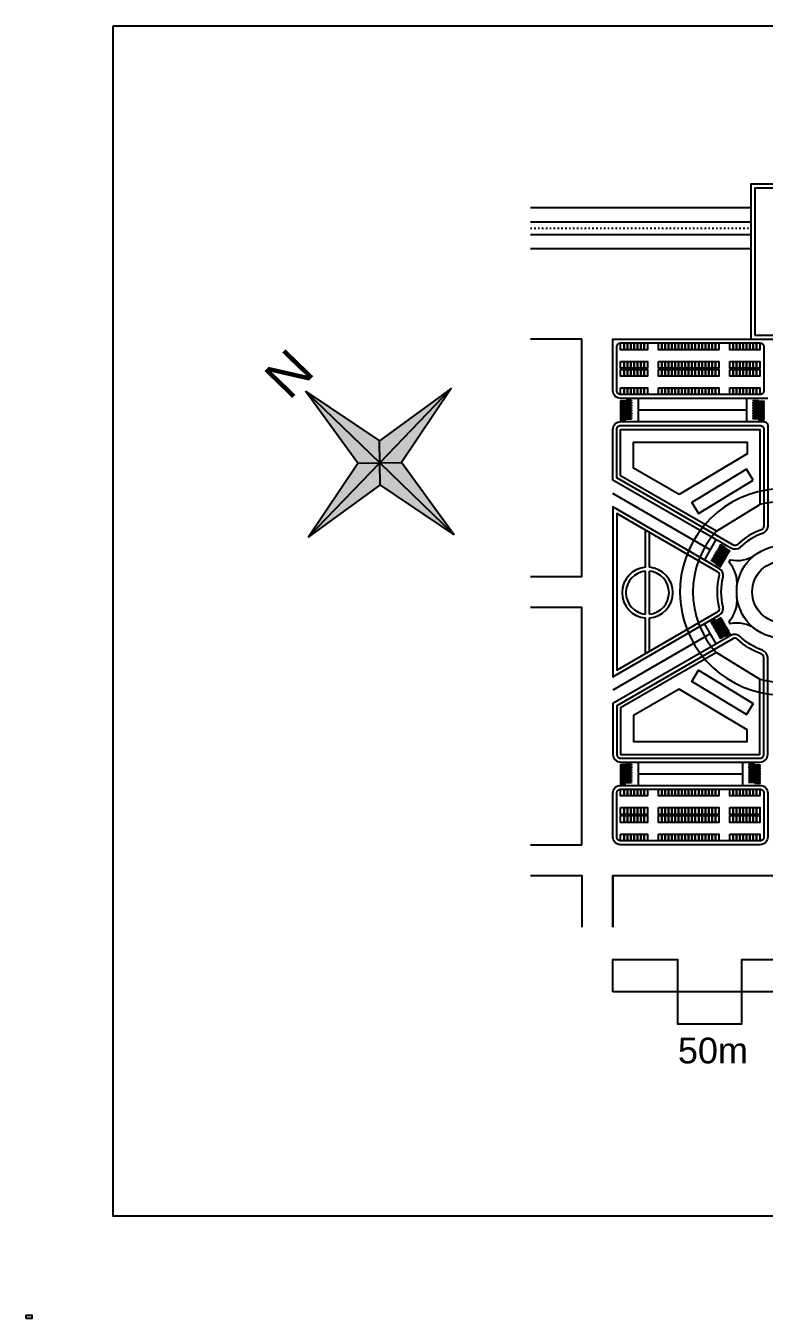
# Model space of a CAD drawing. Header units: millimetres. Extents: x 30 to 1399, y 0 to 1002.
# Drawn here: x 30 to 602, y 0 to 1002 of the extents above; entities that cross this region are included whole.
import ezdxf

# ---------------------------------------------------------------- set-up
doc = ezdxf.new("R2010")
doc.units = ezdxf.units.MM
doc.header["$LTSCALE"] = 0.1
doc.linetypes.add('ACAD_ISO03W100', pattern=[30, 12, -18])
for name, color, linetype in [('buildings', 255, 'Continuous'), ('lines', 251, 'Continuous'), ('ped. round.', 255, 'Continuous'), ('road', 7, 'Continuous')]:
    doc.layers.add(name, color=color, linetype=linetype)
doc.styles.get("Standard").update_dxf_attribs({"font": 'arial.ttf'})

msp = doc.modelspace()

# ---------------------------------------------------------------- hatches: boundary and pattern name
at = {"true_color": 0xffffff}
h = msp.add_hatch(color=7, dxfattribs=at)
h.dxf.hatch_style = 1
h.paths.add_polyline_path([(287.4, 662.8), (248.8, 605.6), (304.4, 663.1)])
h.paths.add_polyline_path([(304.4, 663.1), (304.7, 646.2), (361.9, 607.6)])
h.paths.add_polyline_path([(359.9, 720.7), (304.4, 663.1), (321.3, 663.4)])
h.paths.add_polyline_path([(246.8, 718.7), (304.4, 663.1), (304.1, 680.1)])
at = {"true_color": 0x000000}
h = msp.add_hatch(color=18, dxfattribs=at)
h.dxf.hatch_style = 1
h.paths.add_polyline_path([(246.8, 718.7), (287.4, 662.8), (304.4, 663.1)])
h.paths.add_polyline_path([(304.4, 663.1), (248.8, 605.6), (304.7, 646.2)])
h.paths.add_polyline_path([(321.3, 663.4), (304.4, 663.1), (361.9, 607.6)])
h.paths.add_polyline_path([(304.1, 680.1), (304.4, 663.1), (359.9, 720.7)])

# ---------------------------------------------------------------- linework, layer by layer
for p, q in [((461.2, 759.1), (421.2, 759.1)), ((304.7, 646.2), (304.1, 680.1)), ((287.4, 662.8), (321.3, 663.4)), ((485.2, 343.1), (485.2, 303.1))]:
    msp.add_line(p, q)
at = {"color": 7, "true_color": 0xffffff}
msp.add_lwpolyline([(97.7, 1002), (1399.1, 1002), (1399.1, 79.2), (97.7, 79.2)], close=True, dxfattribs=at)
at = {"color": 1}
for points in [[(592.2, 759.1), (642.2, 759.1), (642.2, 879.1), (592.2, 879.1)], [(595.2, 762.1), (639.2, 762.1), (639.2, 876.1), (595.2, 876.1)]]:
    msp.add_lwpolyline(points, close=True, dxfattribs=at)
for points in [[(421.2, 575.1), (461.2, 575.1), (461.2, 759.1), (421.2, 759.1)], [(246.8, 718.7), (304.4, 663.1), (361.9, 607.6), (321.3, 663.4)], [(246.8, 718.7), (304.1, 680.1)], [(287.4, 662.8), (246.8, 718.7)], [(248.8, 605.6), (304.4, 663.1), (359.9, 720.7), (304.1, 680.1)], [(359.9, 720.7), (321.3, 663.4)], [(248.8, 605.6), (287.4, 662.8)], [(304.7, 646.2), (248.8, 605.6)], [(361.9, 607.6), (304.7, 646.2)], [(421.2, 367.1), (461.2, 367.1), (461.2, 551.1), (421.2, 551.1)], [(421.2, 343.1), (461.2, 343.1), (461.2, 303.1)], [(485.2, 303.1), (485.2, 343.1), (749.2, 343.1), (749.2, 303.1)], [(485.2, 253.1), (485.2, 278.1), (535.2, 278.1), (535.2, 228.1), (585.2, 228.1), (585.2, 278.1), (635.2, 278.1), (635.2, 228.1), (685.2, 228.1), (685.2, 278.1), (735.2, 278.1), (735.2, 228.1), (985.2, 228.1), (985.2, 253.1), (485.2, 253.1)]]:
    msp.add_lwpolyline(points)
at = {"color": 253}
msp.add_lwpolyline([(605.2, 713.1), (599.2, 713.1), (491.2, 713.1, -0.414214), (485.2, 719.1), (485.2, 759.1), (605.2, 759.1)], format="xyb", dxfattribs=at)
for points in [[(602.2, 753.1), (602.2, 719.1, -0.414214), (599.2, 716.1), (491.2, 716.1, -0.414214), (488.2, 719.1), (488.2, 753.1, -0.414214), (491.2, 756.1), (599.2, 756.1, -0.414214)], [(605.2, 407.1), (605.2, 373.1, -0.414214), (599.2, 367.1), (491.2, 367.1, -0.414214), (485.2, 373.1), (485.2, 407.1, -0.414214), (491.2, 413.1), (599.2, 413.1, -0.414214)], [(602.2, 407.1), (602.2, 373.1, -0.414214), (599.2, 370.1), (491.2, 370.1, -0.414214), (488.2, 373.1), (488.2, 407.1, -0.414214), (491.2, 410.1), (599.2, 410.1, -0.414214)]]:
    msp.add_lwpolyline(points, format="xyb", close=True, dxfattribs=at)
at = {"color": 1}
for points in [[(576.7, 596.9), (485.2, 649.7), (485.2, 689.1, -0.414214), (491.2, 695.1), (602.2, 695.1, -0.414214), (605.2, 692.1), (605.2, 614.1, -0.317837), (601.2, 608.4, 0.106874), (583.9, 597.7, -0.333976)], [(578.2, 599.5), (488.2, 651.5), (488.2, 689.1, -0.414214), (491.2, 692.1), (599.2, 692.1, -0.414214), (602.2, 689.1), (602.2, 614.1, -0.317837), (600.2, 611.2, 0.106874), (581.8, 599.9, -0.333976)], [(576.7, 529.4), (485.2, 476.5), (485.2, 437.1, 0.414214), (491.2, 431.1), (599.2, 431.1, 0.414214), (605.2, 437.1), (605.2, 512.2, 0.317837), (601.2, 517.9, -0.106874), (583.9, 528.5, 0.333976)], [(578.2, 526.8), (488.2, 474.8), (488.2, 437.1, 0.414214), (491.2, 434.1), (599.2, 434.1, 0.414214), (602.2, 437.1), (602.2, 512.2, 0.317837), (600.2, 515.1, -0.106874), (581.8, 526.4, 0.333976)]]:
    msp.add_lwpolyline(points, format="xyb", close=True, dxfattribs=at)
at = {"color": 92}
for points in [[(567.7, 581.3), (485.2, 629), (485.2, 497.3), (567.7, 545, 0.333976), (570.6, 551.6, -0.121654), (570.6, 574.6, 0.333976)], [(566.2, 578.7), (488.2, 623.8), (488.2, 502.5), (566.2, 547.6, 0.333976), (567.7, 550.9, -0.121654), (567.7, 575.4, 0.333976)]]:
    msp.add_lwpolyline(points, format="xyb", close=True, dxfattribs=at)
msp.add_lwpolyline([(30, 0), (35, 0), (35, 2), (30, 2)], close=True)
msp.add_circle((617.2, 563.1), 24, dxfattribs=at)
at = {"layer": 'buildings'}
for points in [[(565.5, 610.3), (491.2, 653.2), (491.2, 689.1), (599.2, 689.1), (599.2, 630.8)], [(565.5, 516), (491.2, 473.1), (491.2, 437.1), (599.2, 437.1), (599.2, 495.5)]]:
    msp.add_lwpolyline(points, dxfattribs=at)
for points in [[(536.7, 638.5), (501.2, 659), (501.2, 679.1), (589.2, 679.1), (589.2, 670.1)], [(594, 649.7), (588.8, 658.2), (546.3, 632.5), (551.5, 624)], [(594, 476.6), (588.8, 468.1), (546.3, 493.7), (551.5, 502.3)], [(536.7, 487.8), (501.2, 467.3), (501.2, 447.1), (589.2, 447.1), (589.2, 456.2)]]:
    msp.add_lwpolyline(points, close=True, dxfattribs=at)
at = {"layer": 'lines', "color": 253}
for p, q in [((421.2, 850.1), (592.2, 850.1)), ((421.2, 850.1), (592.2, 850.1)), ((421.2, 850.1), (592.2, 850.1)), ((421.2, 850.1), (592.2, 850.1)), ((421.2, 850.1), (592.2, 850.1)), ((421.2, 850.1), (592.2, 850.1)), ((421.2, 850.1), (592.2, 850.1)), ((421.2, 840.1), (592.2, 840.1)), ((421.2, 840.1), (592.2, 840.1)), ((421.2, 840.1), (592.2, 840.1)), ((421.2, 840.1), (592.2, 840.1)), ((421.2, 840.1), (592.2, 840.1)), ((421.2, 840.1), (592.2, 840.1)), ((421.2, 840.1), (592.2, 840.1))]:
    msp.add_line(p, q, dxfattribs=at)
at = {"layer": 'lines', "color": 253, "linetype": 'ACAD_ISO03W100'}
msp.add_line((421.2, 845.1), (592.2, 845.1), dxfattribs=at)
msp.add_line((421.2, 845.1), (592.2, 845.1), dxfattribs=at)
msp.add_line((421.2, 845.1), (592.2, 845.1), dxfattribs=at)
msp.add_line((421.2, 845.1), (592.2, 845.1), dxfattribs=at)
msp.add_line((421.2, 845.1), (592.2, 845.1), dxfattribs=at)
msp.add_line((421.2, 845.1), (592.2, 845.1), dxfattribs=at)
msp.add_line((421.2, 845.1), (592.2, 845.1), dxfattribs=at)
at = {"layer": 'lines'}
for p, q in [((504.7, 713.1), (504.7, 695.1)), ((588.7, 713.1), (588.7, 695.1)), ((495.2, 704.1), (491.2, 704.1)), ((588.7, 704.1), (504.7, 704.1)), ((602.2, 704.1), (598.2, 704.1)), ((560.6, 595.8), (485.2, 639.4)), ((510.5, 582.2), (510.5, 610.9)), ((513.5, 582.2), (513.5, 609.1)), ((565.1, 603.6), (556.1, 588)), ((569.5, 590.6), (568.8, 591.1)), ((510.5, 545.9), (510.5, 579.2)), ((513.5, 545.9), (513.5, 579.2)), ((510.5, 515.4), (510.5, 542.9)), ((513.5, 517.2), (513.5, 542.9)), ((556.1, 538.2), (565.1, 522.7)), ((569.5, 535.6), (568.8, 535.2)), ((569.5, 535.6), (568.8, 535.2)), ((560.6, 530.5), (485.2, 486.9)), ((504.7, 431.1), (504.7, 413.1)), ((585.7, 431.1), (585.7, 413.1)), ((504.7, 422.1), (585.7, 422.1))]:
    msp.add_line(p, q, dxfattribs=at)
for points in [[(491.2, 756.1), (493.8, 756.1), (493.8, 750.9), (491.2, 750.9)], [(493.8, 756.1), (496.4, 756.1), (496.4, 750.9), (493.8, 750.9)], [(496.4, 756.1), (499, 756.1), (499, 750.9), (496.4, 750.9)], [(499, 756.1), (501.6, 756.1), (501.6, 750.9), (499, 750.9)], [(501.6, 756.1), (504.2, 756.1), (504.2, 750.9), (501.6, 750.9)], [(504.2, 756.1), (506.8, 756.1), (506.8, 750.9), (504.2, 750.9)], [(506.8, 756.1), (509.4, 756.1), (509.4, 750.9), (506.8, 750.9)], [(509.4, 756.1), (512, 756.1), (512, 750.9), (509.4, 750.9)], [(520.5, 756.1), (523.1, 756.1), (523.1, 750.9), (520.5, 750.9)], [(523.1, 756.1), (525.7, 756.1), (525.7, 750.9), (523.1, 750.9)], [(525.7, 756.1), (528.3, 756.1), (528.3, 750.9), (525.7, 750.9)], [(528.3, 756.1), (530.9, 756.1), (530.9, 750.9), (528.3, 750.9)], [(530.9, 756.1), (533.5, 756.1), (533.5, 750.9), (530.9, 750.9)], [(533.5, 756.1), (536.1, 756.1), (536.1, 750.9), (533.5, 750.9)], [(536.1, 756.1), (538.7, 756.1), (538.7, 750.9), (536.1, 750.9)], [(538.7, 756.1), (541.3, 756.1), (541.3, 750.9), (538.7, 750.9)], [(541.3, 756.1), (543.9, 756.1), (543.9, 750.9), (541.3, 750.9)], [(543.9, 756.1), (546.5, 756.1), (546.5, 750.9), (543.9, 750.9)], [(546.5, 756.1), (549.1, 756.1), (549.1, 750.9), (546.5, 750.9)], [(549.1, 756.1), (551.7, 756.1), (551.7, 750.9), (549.1, 750.9)], [(551.7, 756.1), (554.3, 756.1), (554.3, 750.9), (551.7, 750.9)], [(554.3, 756.1), (556.9, 756.1), (556.9, 750.9), (554.3, 750.9)], [(556.9, 756.1), (559.5, 756.1), (559.5, 750.9), (556.9, 750.9)], [(559.5, 756.1), (562.1, 756.1), (562.1, 750.9), (559.5, 750.9)], [(562.1, 756.1), (564.7, 756.1), (564.7, 750.9), (562.1, 750.9)], [(564.7, 756.1), (567.3, 756.1), (567.3, 750.9), (564.7, 750.9)], [(575.8, 756.1), (578.4, 756.1), (578.4, 750.9), (575.8, 750.9)], [(578.4, 756.1), (581, 756.1), (581, 750.9), (578.4, 750.9)], [(581, 756.1), (583.6, 756.1), (583.6, 750.9), (581, 750.9)], [(583.6, 756.1), (586.2, 756.1), (586.2, 750.9), (583.6, 750.9)], [(586.2, 756.1), (588.8, 756.1), (588.8, 750.9), (586.2, 750.9)], [(588.8, 756.1), (591.4, 756.1), (591.4, 750.9), (588.8, 750.9)], [(591.4, 756.1), (594, 756.1), (594, 750.9), (591.4, 750.9)], [(594, 756.1), (596.6, 756.1), (596.6, 750.9), (594, 750.9)], [(596.6, 756.1), (599.2, 756.1), (599.2, 750.9), (596.6, 750.9)], [(491.2, 741.8), (493.8, 741.8), (493.8, 736.6), (491.2, 736.6)], [(493.8, 741.8), (496.4, 741.8), (496.4, 736.6), (493.8, 736.6)], [(496.4, 741.8), (499, 741.8), (499, 736.6), (496.4, 736.6)], [(499, 741.8), (501.6, 741.8), (501.6, 736.6), (499, 736.6)], [(501.6, 741.8), (504.2, 741.8), (504.2, 736.6), (501.6, 736.6)], [(504.2, 741.8), (506.8, 741.8), (506.8, 736.6), (504.2, 736.6)], [(506.8, 741.8), (509.4, 741.8), (509.4, 736.6), (506.8, 736.6)], [(509.4, 741.8), (512, 741.8), (512, 736.6), (509.4, 736.6)], [(520.5, 741.8), (523.1, 741.8), (523.1, 736.6), (520.5, 736.6)], [(523.1, 741.8), (525.7, 741.8), (525.7, 736.6), (523.1, 736.6)], [(525.7, 741.8), (528.3, 741.8), (528.3, 736.6), (525.7, 736.6)], [(528.3, 741.8), (530.9, 741.8), (530.9, 736.6), (528.3, 736.6)], [(530.9, 741.8), (533.5, 741.8), (533.5, 736.6), (530.9, 736.6)], [(533.5, 741.8), (536.1, 741.8), (536.1, 736.6), (533.5, 736.6)], [(536.1, 741.8), (538.7, 741.8), (538.7, 736.6), (536.1, 736.6)], [(538.7, 741.8), (541.3, 741.8), (541.3, 736.6), (538.7, 736.6)], [(541.3, 741.8), (543.9, 741.8), (543.9, 736.6), (541.3, 736.6)], [(543.9, 741.8), (546.5, 741.8), (546.5, 736.6), (543.9, 736.6)], [(546.5, 741.8), (549.1, 741.8), (549.1, 736.6), (546.5, 736.6)], [(549.1, 741.8), (551.7, 741.8), (551.7, 736.6), (549.1, 736.6)], [(551.7, 741.8), (554.3, 741.8), (554.3, 736.6), (551.7, 736.6)], [(554.3, 741.8), (556.9, 741.8), (556.9, 736.6), (554.3, 736.6)], [(556.9, 741.8), (559.5, 741.8), (559.5, 736.6), (556.9, 736.6)], [(559.5, 741.8), (562.1, 741.8), (562.1, 736.6), (559.5, 736.6)], [(562.1, 741.8), (564.7, 741.8), (564.7, 736.6), (562.1, 736.6)], [(564.7, 741.8), (567.3, 741.8), (567.3, 736.6), (564.7, 736.6)], [(575.8, 741.8), (578.4, 741.8), (578.4, 736.6), (575.8, 736.6)], [(578.4, 741.8), (581, 741.8), (581, 736.6), (578.4, 736.6)], [(581, 741.8), (583.6, 741.8), (583.6, 736.6), (581, 736.6)], [(583.6, 741.8), (586.2, 741.8), (586.2, 736.6), (583.6, 736.6)], [(586.2, 741.8), (588.8, 741.8), (588.8, 736.6), (586.2, 736.6)], [(588.8, 741.8), (591.4, 741.8), (591.4, 736.6), (588.8, 736.6)], [(591.4, 741.8), (594, 741.8), (594, 736.6), (591.4, 736.6)], [(594, 741.8), (596.6, 741.8), (596.6, 736.6), (594, 736.6)], [(596.6, 741.8), (599.2, 741.8), (599.2, 736.6), (596.6, 736.6)], [(491.2, 735.6), (493.8, 735.6), (493.8, 730.4), (491.2, 730.4)], [(493.8, 735.6), (496.4, 735.6), (496.4, 730.4), (493.8, 730.4)], [(496.4, 735.6), (499, 735.6), (499, 730.4), (496.4, 730.4)], [(499, 735.6), (501.6, 735.6), (501.6, 730.4), (499, 730.4)], [(501.6, 735.6), (504.2, 735.6), (504.2, 730.4), (501.6, 730.4)], [(504.2, 735.6), (506.8, 735.6), (506.8, 730.4), (504.2, 730.4)], [(506.8, 735.6), (509.4, 735.6), (509.4, 730.4), (506.8, 730.4)], [(509.4, 735.6), (512, 735.6), (512, 730.4), (509.4, 730.4)], [(520.5, 735.6), (523.1, 735.6), (523.1, 730.4), (520.5, 730.4)], [(523.1, 735.6), (525.7, 735.6), (525.7, 730.4), (523.1, 730.4)], [(525.7, 735.6), (528.3, 735.6), (528.3, 730.4), (525.7, 730.4)], [(528.3, 735.6), (530.9, 735.6), (530.9, 730.4), (528.3, 730.4)], [(530.9, 735.6), (533.5, 735.6), (533.5, 730.4), (530.9, 730.4)], [(533.5, 735.6), (536.1, 735.6), (536.1, 730.4), (533.5, 730.4)], [(536.1, 735.6), (538.7, 735.6), (538.7, 730.4), (536.1, 730.4)], [(538.7, 735.6), (541.3, 735.6), (541.3, 730.4), (538.7, 730.4)], [(541.3, 735.6), (543.9, 735.6), (543.9, 730.4), (541.3, 730.4)], [(543.9, 735.6), (546.5, 735.6), (546.5, 730.4), (543.9, 730.4)], [(546.5, 735.6), (549.1, 735.6), (549.1, 730.4), (546.5, 730.4)], [(549.1, 735.6), (551.7, 735.6), (551.7, 730.4), (549.1, 730.4)], [(551.7, 735.6), (554.3, 735.6), (554.3, 730.4), (551.7, 730.4)], [(554.3, 735.6), (556.9, 735.6), (556.9, 730.4), (554.3, 730.4)], [(556.9, 735.6), (559.5, 735.6), (559.5, 730.4), (556.9, 730.4)], [(559.5, 735.6), (562.1, 735.6), (562.1, 730.4), (559.5, 730.4)], [(562.1, 735.6), (564.7, 735.6), (564.7, 730.4), (562.1, 730.4)], [(564.7, 735.6), (567.3, 735.6), (567.3, 730.4), (564.7, 730.4)], [(575.8, 735.6), (578.4, 735.6), (578.4, 730.4), (575.8, 730.4)], [(578.4, 735.6), (581, 735.6), (581, 730.4), (578.4, 730.4)], [(581, 735.6), (583.6, 735.6), (583.6, 730.4), (581, 730.4)], [(583.6, 735.6), (586.2, 735.6), (586.2, 730.4), (583.6, 730.4)], [(586.2, 735.6), (588.8, 735.6), (588.8, 730.4), (586.2, 730.4)], [(588.8, 735.6), (591.4, 735.6), (591.4, 730.4), (588.8, 730.4)], [(591.4, 735.6), (594, 735.6), (594, 730.4), (591.4, 730.4)], [(594, 735.6), (596.6, 735.6), (596.6, 730.4), (594, 730.4)], [(596.6, 735.6), (599.2, 735.6), (599.2, 730.4), (596.6, 730.4)], [(491.2, 721.3), (493.8, 721.3), (493.8, 716.1), (491.2, 716.1)], [(493.8, 721.3), (496.4, 721.3), (496.4, 716.1), (493.8, 716.1)], [(496.4, 721.3), (499, 721.3), (499, 716.1), (496.4, 716.1)], [(499, 721.3), (501.6, 721.3), (501.6, 716.1), (499, 716.1)], [(501.6, 721.3), (504.2, 721.3), (504.2, 716.1), (501.6, 716.1)], [(504.2, 721.3), (506.8, 721.3), (506.8, 716.1), (504.2, 716.1)], [(506.8, 721.3), (509.4, 721.3), (509.4, 716.1), (506.8, 716.1)], [(509.4, 721.3), (512, 721.3), (512, 716.1), (509.4, 716.1)], [(520.5, 721.3), (523.1, 721.3), (523.1, 716.1), (520.5, 716.1)], [(523.1, 721.3), (525.7, 721.3), (525.7, 716.1), (523.1, 716.1)], [(525.7, 721.3), (528.3, 721.3), (528.3, 716.1), (525.7, 716.1)], [(528.3, 721.3), (530.9, 721.3), (530.9, 716.1), (528.3, 716.1)], [(530.9, 721.3), (533.5, 721.3), (533.5, 716.1), (530.9, 716.1)], [(533.5, 721.3), (536.1, 721.3), (536.1, 716.1), (533.5, 716.1)], [(536.1, 721.3), (538.7, 721.3), (538.7, 716.1), (536.1, 716.1)], [(538.7, 721.3), (541.3, 721.3), (541.3, 716.1), (538.7, 716.1)], [(541.3, 721.3), (543.9, 721.3), (543.9, 716.1), (541.3, 716.1)], [(543.9, 721.3), (546.5, 721.3), (546.5, 716.1), (543.9, 716.1)], [(546.5, 721.3), (549.1, 721.3), (549.1, 716.1), (546.5, 716.1)], [(549.1, 721.3), (551.7, 721.3), (551.7, 716.1), (549.1, 716.1)], [(551.7, 721.3), (554.3, 721.3), (554.3, 716.1), (551.7, 716.1)], [(554.3, 721.3), (556.9, 721.3), (556.9, 716.1), (554.3, 716.1)], [(556.9, 721.3), (559.5, 721.3), (559.5, 716.1), (556.9, 716.1)], [(559.5, 721.3), (562.1, 721.3), (562.1, 716.1), (559.5, 716.1)], [(562.1, 721.3), (564.7, 721.3), (564.7, 716.1), (562.1, 716.1)], [(564.7, 721.3), (567.3, 721.3), (567.3, 716.1), (564.7, 716.1)], [(575.8, 721.3), (578.4, 721.3), (578.4, 716.1), (575.8, 716.1)], [(578.4, 721.3), (581, 721.3), (581, 716.1), (578.4, 716.1)], [(581, 721.3), (583.6, 721.3), (583.6, 716.1), (581, 716.1)], [(583.6, 721.3), (586.2, 721.3), (586.2, 716.1), (583.6, 716.1)], [(586.2, 721.3), (588.8, 721.3), (588.8, 716.1), (586.2, 716.1)], [(588.8, 721.3), (591.4, 721.3), (591.4, 716.1), (588.8, 716.1)], [(591.4, 721.3), (594, 721.3), (594, 716.1), (591.4, 716.1)], [(594, 721.3), (596.6, 721.3), (596.6, 716.1), (594, 716.1)], [(596.6, 721.3), (599.2, 721.3), (599.2, 716.1), (596.6, 716.1)], [(491.2, 410.1), (493.8, 410.1), (493.8, 404.9), (491.2, 404.9)], [(493.8, 410.1), (496.4, 410.1), (496.4, 404.9), (493.8, 404.9)], [(496.4, 410.1), (499, 410.1), (499, 404.9), (496.4, 404.9)], [(499, 410.1), (501.6, 410.1), (501.6, 404.9), (499, 404.9)], [(501.6, 410.1), (504.2, 410.1), (504.2, 404.9), (501.6, 404.9)], [(504.2, 410.1), (506.8, 410.1), (506.8, 404.9), (504.2, 404.9)], [(506.8, 410.1), (509.4, 410.1), (509.4, 404.9), (506.8, 404.9)], [(509.4, 410.1), (512, 410.1), (512, 404.9), (509.4, 404.9)], [(520.5, 410.1), (523.1, 410.1), (523.1, 404.9), (520.5, 404.9)], [(523.1, 410.1), (525.7, 410.1), (525.7, 404.9), (523.1, 404.9)], [(525.7, 410.1), (528.3, 410.1), (528.3, 404.9), (525.7, 404.9)], [(528.3, 410.1), (530.9, 410.1), (530.9, 404.9), (528.3, 404.9)], [(530.9, 410.1), (533.5, 410.1), (533.5, 404.9), (530.9, 404.9)], [(533.5, 410.1), (536.1, 410.1), (536.1, 404.9), (533.5, 404.9)], [(536.1, 410.1), (538.7, 410.1), (538.7, 404.9), (536.1, 404.9)], [(538.7, 410.1), (541.3, 410.1), (541.3, 404.9), (538.7, 404.9)], [(541.3, 410.1), (543.9, 410.1), (543.9, 404.9), (541.3, 404.9)], [(543.9, 410.1), (546.5, 410.1), (546.5, 404.9), (543.9, 404.9)], [(546.5, 410.1), (549.1, 410.1), (549.1, 404.9), (546.5, 404.9)], [(549.1, 410.1), (551.7, 410.1), (551.7, 404.9), (549.1, 404.9)], [(551.7, 410.1), (554.3, 410.1), (554.3, 404.9), (551.7, 404.9)], [(554.3, 410.1), (556.9, 410.1), (556.9, 404.9), (554.3, 404.9)], [(556.9, 410.1), (559.5, 410.1), (559.5, 404.9), (556.9, 404.9)], [(559.5, 410.1), (562.1, 410.1), (562.1, 404.9), (559.5, 404.9)], [(562.1, 410.1), (564.7, 410.1), (564.7, 404.9), (562.1, 404.9)], [(564.7, 410.1), (567.3, 410.1), (567.3, 404.9), (564.7, 404.9)], [(575.8, 410.1), (578.4, 410.1), (578.4, 404.9), (575.8, 404.9)], [(578.4, 410.1), (581, 410.1), (581, 404.9), (578.4, 404.9)], [(581, 410.1), (583.6, 410.1), (583.6, 404.9), (581, 404.9)], [(583.6, 410.1), (586.2, 410.1), (586.2, 404.9), (583.6, 404.9)], [(586.2, 410.1), (588.8, 410.1), (588.8, 404.9), (586.2, 404.9)], [(588.8, 410.1), (591.4, 410.1), (591.4, 404.9), (588.8, 404.9)], [(591.4, 410.1), (594, 410.1), (594, 404.9), (591.4, 404.9)], [(594, 410.1), (596.6, 410.1), (596.6, 404.9), (594, 404.9)], [(596.6, 410.1), (599.2, 410.1), (599.2, 404.9), (596.6, 404.9)], [(491.2, 395.8), (493.8, 395.8), (493.8, 390.6), (491.2, 390.6)], [(493.8, 395.8), (496.4, 395.8), (496.4, 390.6), (493.8, 390.6)], [(496.4, 395.8), (499, 395.8), (499, 390.6), (496.4, 390.6)], [(499, 395.8), (501.6, 395.8), (501.6, 390.6), (499, 390.6)], [(501.6, 395.8), (504.2, 395.8), (504.2, 390.6), (501.6, 390.6)], [(504.2, 395.8), (506.8, 395.8), (506.8, 390.6), (504.2, 390.6)], [(506.8, 395.8), (509.4, 395.8), (509.4, 390.6), (506.8, 390.6)], [(509.4, 395.8), (512, 395.8), (512, 390.6), (509.4, 390.6)], [(520.5, 395.8), (523.1, 395.8), (523.1, 390.6), (520.5, 390.6)], [(523.1, 395.8), (525.7, 395.8), (525.7, 390.6), (523.1, 390.6)], [(525.7, 395.8), (528.3, 395.8), (528.3, 390.6), (525.7, 390.6)], [(528.3, 395.8), (530.9, 395.8), (530.9, 390.6), (528.3, 390.6)], [(530.9, 395.8), (533.5, 395.8), (533.5, 390.6), (530.9, 390.6)], [(533.5, 395.8), (536.1, 395.8), (536.1, 390.6), (533.5, 390.6)], [(536.1, 395.8), (538.7, 395.8), (538.7, 390.6), (536.1, 390.6)], [(538.7, 395.8), (541.3, 395.8), (541.3, 390.6), (538.7, 390.6)], [(541.3, 395.8), (543.9, 395.8), (543.9, 390.6), (541.3, 390.6)], [(543.9, 395.8), (546.5, 395.8), (546.5, 390.6), (543.9, 390.6)], [(546.5, 395.8), (549.1, 395.8), (549.1, 390.6), (546.5, 390.6)], [(549.1, 395.8), (551.7, 395.8), (551.7, 390.6), (549.1, 390.6)], [(551.7, 395.8), (554.3, 395.8), (554.3, 390.6), (551.7, 390.6)], [(554.3, 395.8), (556.9, 395.8), (556.9, 390.6), (554.3, 390.6)], [(556.9, 395.8), (559.5, 395.8), (559.5, 390.6), (556.9, 390.6)], [(559.5, 395.8), (562.1, 395.8), (562.1, 390.6), (559.5, 390.6)], [(562.1, 395.8), (564.7, 395.8), (564.7, 390.6), (562.1, 390.6)], [(564.7, 395.8), (567.3, 395.8), (567.3, 390.6), (564.7, 390.6)], [(575.8, 395.8), (578.4, 395.8), (578.4, 390.6), (575.8, 390.6)], [(578.4, 395.8), (581, 395.8), (581, 390.6), (578.4, 390.6)], [(581, 395.8), (583.6, 395.8), (583.6, 390.6), (581, 390.6)], [(583.6, 395.8), (586.2, 395.8), (586.2, 390.6), (583.6, 390.6)], [(586.2, 395.8), (588.8, 395.8), (588.8, 390.6), (586.2, 390.6)], [(588.8, 395.8), (591.4, 395.8), (591.4, 390.6), (588.8, 390.6)], [(591.4, 395.8), (594, 395.8), (594, 390.6), (591.4, 390.6)], [(594, 395.8), (596.6, 395.8), (596.6, 390.6), (594, 390.6)], [(596.6, 395.8), (599.2, 395.8), (599.2, 390.6), (596.6, 390.6)], [(491.2, 389.6), (493.8, 389.6), (493.8, 384.4), (491.2, 384.4)], [(493.8, 389.6), (496.4, 389.6), (496.4, 384.4), (493.8, 384.4)], [(496.4, 389.6), (499, 389.6), (499, 384.4), (496.4, 384.4)], [(499, 389.6), (501.6, 389.6), (501.6, 384.4), (499, 384.4)], [(501.6, 389.6), (504.2, 389.6), (504.2, 384.4), (501.6, 384.4)], [(504.2, 389.6), (506.8, 389.6), (506.8, 384.4), (504.2, 384.4)], [(506.8, 389.6), (509.4, 389.6), (509.4, 384.4), (506.8, 384.4)], [(509.4, 389.6), (512, 389.6), (512, 384.4), (509.4, 384.4)], [(520.5, 389.6), (523.1, 389.6), (523.1, 384.4), (520.5, 384.4)], [(523.1, 389.6), (525.7, 389.6), (525.7, 384.4), (523.1, 384.4)], [(525.7, 389.6), (528.3, 389.6), (528.3, 384.4), (525.7, 384.4)], [(528.3, 389.6), (530.9, 389.6), (530.9, 384.4), (528.3, 384.4)], [(530.9, 389.6), (533.5, 389.6), (533.5, 384.4), (530.9, 384.4)], [(533.5, 389.6), (536.1, 389.6), (536.1, 384.4), (533.5, 384.4)], [(536.1, 389.6), (538.7, 389.6), (538.7, 384.4), (536.1, 384.4)], [(538.7, 389.6), (541.3, 389.6), (541.3, 384.4), (538.7, 384.4)], [(541.3, 389.6), (543.9, 389.6), (543.9, 384.4), (541.3, 384.4)], [(543.9, 389.6), (546.5, 389.6), (546.5, 384.4), (543.9, 384.4)], [(546.5, 389.6), (549.1, 389.6), (549.1, 384.4), (546.5, 384.4)], [(549.1, 389.6), (551.7, 389.6), (551.7, 384.4), (549.1, 384.4)], [(551.7, 389.6), (554.3, 389.6), (554.3, 384.4), (551.7, 384.4)], [(554.3, 389.6), (556.9, 389.6), (556.9, 384.4), (554.3, 384.4)], [(556.9, 389.6), (559.5, 389.6), (559.5, 384.4), (556.9, 384.4)], [(559.5, 389.6), (562.1, 389.6), (562.1, 384.4), (559.5, 384.4)], [(562.1, 389.6), (564.7, 389.6), (564.7, 384.4), (562.1, 384.4)], [(564.7, 389.6), (567.3, 389.6), (567.3, 384.4), (564.7, 384.4)], [(575.8, 389.6), (578.4, 389.6), (578.4, 384.4), (575.8, 384.4)], [(578.4, 389.6), (581, 389.6), (581, 384.4), (578.4, 384.4)], [(581, 389.6), (583.6, 389.6), (583.6, 384.4), (581, 384.4)], [(583.6, 389.6), (586.2, 389.6), (586.2, 384.4), (583.6, 384.4)], [(586.2, 389.6), (588.8, 389.6), (588.8, 384.4), (586.2, 384.4)], [(588.8, 389.6), (591.4, 389.6), (591.4, 384.4), (588.8, 384.4)], [(591.4, 389.6), (594, 389.6), (594, 384.4), (591.4, 384.4)], [(594, 389.6), (596.6, 389.6), (596.6, 384.4), (594, 384.4)], [(596.6, 389.6), (599.2, 389.6), (599.2, 384.4), (596.6, 384.4)], [(491.2, 375.3), (493.8, 375.3), (493.8, 370.1), (491.2, 370.1)], [(493.8, 375.3), (496.4, 375.3), (496.4, 370.1), (493.8, 370.1)], [(496.4, 375.3), (499, 375.3), (499, 370.1), (496.4, 370.1)], [(499, 375.3), (501.6, 375.3), (501.6, 370.1), (499, 370.1)], [(501.6, 375.3), (504.2, 375.3), (504.2, 370.1), (501.6, 370.1)], [(504.2, 375.3), (506.8, 375.3), (506.8, 370.1), (504.2, 370.1)], [(506.8, 375.3), (509.4, 375.3), (509.4, 370.1), (506.8, 370.1)], [(509.4, 375.3), (512, 375.3), (512, 370.1), (509.4, 370.1)], [(520.5, 375.3), (523.1, 375.3), (523.1, 370.1), (520.5, 370.1)], [(523.1, 375.3), (525.7, 375.3), (525.7, 370.1), (523.1, 370.1)], [(525.7, 375.3), (528.3, 375.3), (528.3, 370.1), (525.7, 370.1)], [(528.3, 375.3), (530.9, 375.3), (530.9, 370.1), (528.3, 370.1)], [(530.9, 375.3), (533.5, 375.3), (533.5, 370.1), (530.9, 370.1)], [(533.5, 375.3), (536.1, 375.3), (536.1, 370.1), (533.5, 370.1)], [(536.1, 375.3), (538.7, 375.3), (538.7, 370.1), (536.1, 370.1)], [(538.7, 375.3), (541.3, 375.3), (541.3, 370.1), (538.7, 370.1)], [(541.3, 375.3), (543.9, 375.3), (543.9, 370.1), (541.3, 370.1)], [(543.9, 375.3), (546.5, 375.3), (546.5, 370.1), (543.9, 370.1)], [(546.5, 375.3), (549.1, 375.3), (549.1, 370.1), (546.5, 370.1)], [(549.1, 375.3), (551.7, 375.3), (551.7, 370.1), (549.1, 370.1)], [(551.7, 375.3), (554.3, 375.3), (554.3, 370.1), (551.7, 370.1)], [(554.3, 375.3), (556.9, 375.3), (556.9, 370.1), (554.3, 370.1)], [(556.9, 375.3), (559.5, 375.3), (559.5, 370.1), (556.9, 370.1)], [(559.5, 375.3), (562.1, 375.3), (562.1, 370.1), (559.5, 370.1)], [(562.1, 375.3), (564.7, 375.3), (564.7, 370.1), (562.1, 370.1)], [(564.7, 375.3), (567.3, 375.3), (567.3, 370.1), (564.7, 370.1)], [(575.8, 375.3), (578.4, 375.3), (578.4, 370.1), (575.8, 370.1)], [(578.4, 375.3), (581, 375.3), (581, 370.1), (578.4, 370.1)], [(581, 375.3), (583.6, 375.3), (583.6, 370.1), (581, 370.1)], [(583.6, 375.3), (586.2, 375.3), (586.2, 370.1), (583.6, 370.1)], [(586.2, 375.3), (588.8, 375.3), (588.8, 370.1), (586.2, 370.1)], [(588.8, 375.3), (591.4, 375.3), (591.4, 370.1), (588.8, 370.1)], [(591.4, 375.3), (594, 375.3), (594, 370.1), (591.4, 370.1)], [(594, 375.3), (596.6, 375.3), (596.6, 370.1), (594, 370.1)], [(596.6, 375.3), (599.2, 375.3), (599.2, 370.1), (596.6, 370.1)]]:
    msp.add_lwpolyline(points, close=True, dxfattribs=at)
for points in [[(499.7, 711.6), (495.7, 711.6), (495.7, 711.1), (499.7, 711.1)], [(499.7, 711.6), (499.7, 711.1)], [(593.7, 711.6), (597.7, 711.6), (597.7, 711.1), (593.7, 711.1)], [(593.7, 711.6), (593.7, 711.1)], [(495.2, 710.9), (491.2, 710.9), (491.2, 710.4), (495.2, 710.4)], [(495.2, 709.6), (491.2, 709.6), (491.2, 709.1), (495.2, 709.1)], [(495.2, 708.4), (491.2, 708.4), (491.2, 707.9), (495.2, 707.9)], [(495.2, 707.1), (491.2, 707.1), (491.2, 706.6), (495.2, 706.6)], [(495.2, 705.9), (491.2, 705.9), (491.2, 705.4), (495.2, 705.4)], [(495.2, 704.6), (491.2, 704.6), (491.2, 704.1), (495.2, 704.1)], [(495.2, 703.4), (491.2, 703.4), (491.2, 702.9), (495.2, 702.9)], [(495.2, 702.1), (491.2, 702.1), (491.2, 701.6), (495.2, 701.6)], [(495.2, 710.9), (495.2, 710.4)], [(495.2, 709.6), (495.2, 709.1)], [(495.2, 708.4), (495.2, 707.9)], [(495.2, 707.1), (495.2, 706.6)], [(495.2, 705.9), (495.2, 705.4)], [(495.2, 704.6), (495.2, 704.1)], [(495.2, 703.4), (495.2, 702.9)], [(495.2, 702.1), (495.2, 701.6)], [(499.7, 710.3), (495.7, 710.3), (495.7, 709.8), (499.7, 709.8)], [(499.7, 709.1), (495.7, 709.1), (495.7, 708.6), (499.7, 708.6)], [(499.7, 707.8), (495.7, 707.8), (495.7, 707.3), (499.7, 707.3)], [(499.7, 706.6), (495.7, 706.6), (495.7, 706.1), (499.7, 706.1)], [(499.7, 705.3), (495.7, 705.3), (495.7, 704.8), (499.7, 704.8)], [(499.7, 704.1), (495.7, 704.1), (495.7, 703.6), (499.7, 703.6)], [(499.7, 702.8), (495.7, 702.8), (495.7, 702.3), (499.7, 702.3)], [(499.7, 701.6), (495.7, 701.6), (495.7, 701.1), (499.7, 701.1)], [(499.7, 710.3), (499.7, 709.8)], [(499.7, 709.1), (499.7, 708.6)], [(499.7, 707.8), (499.7, 707.3)], [(499.7, 706.6), (499.7, 706.1)], [(499.7, 705.3), (499.7, 704.8)], [(499.7, 704.1), (499.7, 703.6)], [(499.7, 702.8), (499.7, 702.3)], [(499.7, 701.6), (499.7, 701.1)], [(593.7, 710.3), (597.7, 710.3), (597.7, 709.8), (593.7, 709.8)], [(593.7, 710.3), (593.7, 709.8)], [(593.7, 709.1), (597.7, 709.1), (597.7, 708.6), (593.7, 708.6)], [(593.7, 709.1), (593.7, 708.6)], [(593.7, 707.8), (597.7, 707.8), (597.7, 707.3), (593.7, 707.3)], [(593.7, 707.8), (593.7, 707.3)], [(593.7, 706.6), (597.7, 706.6), (597.7, 706.1), (593.7, 706.1)], [(593.7, 706.6), (593.7, 706.1)], [(593.7, 705.3), (597.7, 705.3), (597.7, 704.8), (593.7, 704.8)], [(593.7, 705.3), (593.7, 704.8)], [(593.7, 704.1), (597.7, 704.1), (597.7, 703.6), (593.7, 703.6)], [(593.7, 704.1), (593.7, 703.6)], [(593.7, 702.8), (597.7, 702.8), (597.7, 702.3), (593.7, 702.3)], [(593.7, 702.8), (593.7, 702.3)], [(593.7, 701.6), (597.7, 701.6), (597.7, 701.1), (593.7, 701.1)], [(593.7, 701.6), (593.7, 701.1)], [(598.2, 710.9), (602.2, 710.9), (602.2, 710.4), (598.2, 710.4)], [(598.2, 710.9), (598.2, 710.4)], [(598.2, 709.6), (602.2, 709.6), (602.2, 709.1), (598.2, 709.1)], [(598.2, 709.6), (598.2, 709.1)], [(598.2, 708.4), (602.2, 708.4), (602.2, 707.9), (598.2, 707.9)], [(598.2, 708.4), (598.2, 707.9)], [(598.2, 707.1), (602.2, 707.1), (602.2, 706.6), (598.2, 706.6)], [(598.2, 707.1), (598.2, 706.6)], [(598.2, 705.9), (602.2, 705.9), (602.2, 705.4), (598.2, 705.4)], [(598.2, 705.9), (598.2, 705.4)], [(598.2, 704.6), (602.2, 704.6), (602.2, 704.1), (598.2, 704.1)], [(598.2, 704.6), (598.2, 704.1)], [(598.2, 703.4), (602.2, 703.4), (602.2, 702.9), (598.2, 702.9)], [(598.2, 703.4), (598.2, 702.9)], [(598.2, 702.1), (602.2, 702.1), (602.2, 701.6), (598.2, 701.6)], [(598.2, 702.1), (598.2, 701.6)], [(495.2, 700.9), (491.2, 700.9), (491.2, 700.4), (495.2, 700.4)], [(495.2, 699.6), (491.2, 699.6), (491.2, 699.1), (495.2, 699.1)], [(495.2, 698.4), (491.2, 698.4), (491.2, 697.9), (495.2, 697.9)], [(495.2, 697.1), (491.2, 697.1), (491.2, 696.6), (495.2, 696.6)], [(495.2, 700.9), (495.2, 700.4)], [(495.2, 699.6), (495.2, 699.1)], [(495.2, 698.4), (495.2, 697.9)], [(495.2, 697.1), (495.2, 696.6)], [(499.7, 700.3), (495.7, 700.3), (495.7, 699.8), (499.7, 699.8)], [(499.7, 699.1), (495.7, 699.1), (495.7, 698.6), (499.7, 698.6)], [(499.7, 697.8), (495.7, 697.8), (495.7, 697.3), (499.7, 697.3)], [(499.7, 700.3), (499.7, 699.8)], [(499.7, 699.1), (499.7, 698.6)], [(499.7, 697.8), (499.7, 697.3)], [(593.7, 700.3), (597.7, 700.3), (597.7, 699.8), (593.7, 699.8)], [(593.7, 700.3), (593.7, 699.8)], [(593.7, 699.1), (597.7, 699.1), (597.7, 698.6), (593.7, 698.6)], [(593.7, 699.1), (593.7, 698.6)], [(593.7, 697.8), (597.7, 697.8), (597.7, 697.3), (593.7, 697.3)], [(593.7, 697.8), (593.7, 697.3)], [(598.2, 700.9), (602.2, 700.9), (602.2, 700.4), (598.2, 700.4)], [(598.2, 700.9), (598.2, 700.4)], [(598.2, 699.6), (602.2, 699.6), (602.2, 699.1), (598.2, 699.1)], [(598.2, 699.6), (598.2, 699.1)], [(598.2, 698.4), (602.2, 698.4), (602.2, 697.9), (598.2, 697.9)], [(598.2, 698.4), (598.2, 697.9)], [(598.2, 697.1), (602.2, 697.1), (602.2, 696.6), (598.2, 696.6)], [(598.2, 697.1), (598.2, 696.6)], [(564.2, 592.2), (567.7, 590.2), (567.4, 589.7), (564, 591.7)], [(564.2, 592.2), (564, 591.7)], [(564.8, 593.3), (568.3, 591.3), (568.1, 590.8), (564.6, 592.8)], [(564.8, 593.3), (564.6, 592.8)], [(565.5, 594.3), (568.9, 592.3), (568.7, 591.9), (565.2, 593.9)], [(565.5, 594.3), (565.2, 593.9)], [(566.1, 595.4), (569.6, 593.4), (569.3, 593), (565.8, 595)], [(566.1, 595.4), (565.8, 595)], [(566.7, 596.5), (570.2, 594.5), (569.9, 594.1), (566.5, 596.1)], [(566.7, 596.5), (566.5, 596.1)], [(567.3, 597.6), (570.8, 595.6), (570.6, 595.2), (567.1, 597.2)], [(567.3, 597.6), (567.1, 597.2)], [(568, 598.7), (571.4, 596.7), (571.2, 596.2), (567.7, 598.2)], [(568, 598.7), (567.7, 598.2)], [(568.6, 599.8), (572.1, 597.8), (571.8, 597.3), (568.3, 599.3)], [(568.6, 599.8), (568.3, 599.3)], [(569, 591.5), (572.5, 589.5), (572.2, 589.1), (568.8, 591.1)], [(569, 591.5), (568.8, 591.1)], [(569.7, 592.6), (573.1, 590.6), (572.9, 590.2), (569.4, 592.2)], [(569.7, 592.6), (569.4, 592.2)], [(570.3, 593.7), (573.7, 591.7), (573.5, 591.2), (570, 593.2)], [(570.3, 593.7), (570, 593.2)], [(570.9, 594.8), (574.4, 592.8), (574.1, 592.3), (570.7, 594.3)], [(570.9, 594.8), (570.7, 594.3)], [(571.5, 595.8), (575, 593.8), (574.7, 593.4), (571.3, 595.4)], [(571.5, 595.8), (571.3, 595.4)], [(572.2, 596.9), (575.6, 594.9), (575.4, 594.5), (571.9, 596.5)], [(572.2, 596.9), (571.9, 596.5)], [(561.7, 587.9), (565.2, 585.9), (564.9, 585.4), (561.5, 587.4)], [(561.7, 587.9), (561.5, 587.4)], [(562.3, 588.9), (565.8, 586.9), (565.6, 586.5), (562.1, 588.5)], [(562.3, 588.9), (562.1, 588.5)], [(563, 590), (566.4, 588), (566.2, 587.6), (562.7, 589.6)], [(563, 590), (562.7, 589.6)], [(563.6, 591.1), (567.1, 589.1), (566.8, 588.7), (563.3, 590.7)], [(563.6, 591.1), (563.3, 590.7)], [(565.3, 585), (568.7, 583), (568.5, 582.6), (565, 584.6)], [(565.3, 585), (565, 584.6)], [(565.9, 586.1), (569.4, 584.1), (569.1, 583.7), (565.7, 585.7)], [(565.9, 586.1), (565.7, 585.7)], [(566.5, 587.2), (570, 585.2), (569.7, 584.7), (566.3, 586.7)], [(566.5, 587.2), (566.3, 586.7)], [(567.2, 588.3), (570.6, 586.3), (570.4, 585.8), (566.9, 587.8)], [(567.2, 588.3), (566.9, 587.8)], [(567.8, 589.3), (571.2, 587.3), (571, 586.9), (567.5, 588.9)], [(567.8, 589.3), (567.5, 588.9)], [(568.4, 590.4), (571.9, 588.4), (571.6, 588), (568.2, 590)], [(568.4, 590.4), (568.2, 590)], [(561.2, 539.4), (564.6, 541.4), (564.9, 541), (561.4, 539)], [(565.4, 541), (568.9, 543), (569.1, 542.6), (565.7, 540.6)], [(566, 540), (569.5, 542), (569.7, 541.5), (566.3, 539.5)], [(561.2, 539.4), (561.4, 539)], [(561.8, 538.3), (565.3, 540.3), (565.5, 539.9), (562, 537.9)], [(561.8, 538.3), (562, 537.9)], [(562.4, 537.2), (565.9, 539.2), (566.1, 538.8), (562.7, 536.8)], [(562.4, 537.2), (562.7, 536.8)], [(563, 536.1), (566.5, 538.1), (566.8, 537.7), (563.3, 535.7)], [(563, 536.1), (563.3, 535.7)], [(563.7, 535.1), (567.1, 537.1), (567.4, 536.6), (563.9, 534.6)], [(563.7, 535.1), (563.9, 534.6)], [(564.3, 534), (567.8, 536), (568, 535.5), (564.5, 533.5)], [(564.3, 534), (564.5, 533.5)], [(564.9, 532.9), (568.4, 534.9), (568.6, 534.5), (565.2, 532.5)], [(564.9, 532.9), (565.2, 532.5)], [(565.4, 541), (565.7, 540.6)], [(565.5, 531.8), (569, 533.8), (569.3, 533.4), (565.8, 531.4)], [(565.5, 531.8), (565.8, 531.4)], [(566, 540), (566.3, 539.5)], [(566.2, 530.7), (569.6, 532.7), (569.9, 532.3), (566.4, 530.3)], [(566.7, 538.9), (570.1, 540.9), (570.4, 540.5), (566.9, 538.5)], [(566.7, 538.9), (566.9, 538.5)], [(566.8, 529.6), (570.3, 531.6), (570.5, 531.2), (567, 529.2)], [(567.3, 537.8), (570.7, 539.8), (571, 539.4), (567.5, 537.4)], [(567.3, 537.8), (567.5, 537.4)], [(567.9, 536.7), (571.4, 538.7), (571.6, 538.3), (568.2, 536.3)], [(567.9, 536.7), (568.2, 536.3)], [(568.5, 535.6), (572, 537.6), (572.2, 537.2), (568.8, 535.2)], [(568.5, 535.6), (568.8, 535.2)], [(569.2, 534.6), (572.6, 536.6), (572.9, 536.1), (569.4, 534.1)], [(569.2, 534.6), (569.4, 534.1)], [(569.8, 533.5), (573.2, 535.5), (573.5, 535), (570, 533)], [(569.8, 533.5), (570, 533)], [(570.4, 532.4), (573.9, 534.4), (574.1, 534), (570.7, 532)], [(570.4, 532.4), (570.7, 532)], [(571, 531.3), (574.5, 533.3), (574.7, 532.9), (571.3, 530.9)], [(571, 531.3), (571.3, 530.9)], [(571.7, 530.2), (575.1, 532.2), (575.4, 531.8), (571.9, 529.8)], [(572.3, 529.1), (575.7, 531.1), (576, 530.7), (572.5, 528.7)], [(566.2, 530.7), (566.4, 530.3)], [(566.8, 529.6), (567, 529.2)], [(567.4, 528.6), (570.9, 530.6), (571.1, 530.1), (567.7, 528.1)], [(567.4, 528.6), (567.7, 528.1)], [(568, 527.5), (571.5, 529.5), (571.8, 529), (568.3, 527)], [(568, 527.5), (568.3, 527)], [(571.7, 530.2), (571.9, 529.8)], [(572.3, 529.1), (572.5, 528.7)], [(495.2, 428.9), (491.2, 428.9), (491.2, 428.4), (495.2, 428.4)], [(495.2, 427.6), (491.2, 427.6), (491.2, 427.1), (495.2, 427.1)], [(495.2, 426.4), (491.2, 426.4), (491.2, 425.9), (495.2, 425.9)], [(495.2, 425.1), (491.2, 425.1), (491.2, 424.6), (495.2, 424.6)], [(495.2, 423.9), (491.2, 423.9), (491.2, 423.4), (495.2, 423.4)], [(495.2, 422.6), (491.2, 422.6), (491.2, 422.1), (495.2, 422.1)], [(495.2, 421.4), (491.2, 421.4), (491.2, 420.9), (495.2, 420.9)], [(495.2, 428.9), (495.2, 428.4)], [(495.2, 427.6), (495.2, 427.1)], [(495.2, 426.4), (495.2, 425.9)], [(495.2, 425.1), (495.2, 424.6)], [(495.2, 423.9), (495.2, 423.4)], [(495.2, 422.6), (495.2, 422.1)], [(495.2, 421.4), (495.2, 420.9)], [(499.7, 429.6), (495.7, 429.6), (495.7, 429.1), (499.7, 429.1)], [(499.7, 428.3), (495.7, 428.3), (495.7, 427.8), (499.7, 427.8)], [(499.7, 427.1), (495.7, 427.1), (495.7, 426.6), (499.7, 426.6)], [(499.7, 425.8), (495.7, 425.8), (495.7, 425.3), (499.7, 425.3)], [(499.7, 424.6), (495.7, 424.6), (495.7, 424.1), (499.7, 424.1)], [(499.7, 423.3), (495.7, 423.3), (495.7, 422.8), (499.7, 422.8)], [(499.7, 422.1), (495.7, 422.1), (495.7, 421.6), (499.7, 421.6)], [(499.7, 429.6), (499.7, 429.1)], [(499.7, 428.3), (499.7, 427.8)], [(499.7, 427.1), (499.7, 426.6)], [(499.7, 425.8), (499.7, 425.3)], [(499.7, 424.6), (499.7, 424.1)], [(499.7, 423.3), (499.7, 422.8)], [(499.7, 422.1), (499.7, 421.6)], [(590.7, 429.6), (594.7, 429.6), (594.7, 429.1), (590.7, 429.1)], [(590.7, 429.6), (590.7, 429.1)], [(590.7, 428.3), (594.7, 428.3), (594.7, 427.8), (590.7, 427.8)], [(590.7, 428.3), (590.7, 427.8)], [(590.7, 427.1), (594.7, 427.1), (594.7, 426.6), (590.7, 426.6)], [(590.7, 427.1), (590.7, 426.6)], [(590.7, 425.8), (594.7, 425.8), (594.7, 425.3), (590.7, 425.3)], [(590.7, 425.8), (590.7, 425.3)], [(590.7, 424.6), (594.7, 424.6), (594.7, 424.1), (590.7, 424.1)], [(590.7, 424.6), (590.7, 424.1)], [(590.7, 423.3), (594.7, 423.3), (594.7, 422.8), (590.7, 422.8)], [(590.7, 423.3), (590.7, 422.8)], [(590.7, 422.1), (594.7, 422.1), (594.7, 421.6), (590.7, 421.6)], [(590.7, 422.1), (590.7, 421.6)], [(595.2, 428.9), (599.2, 428.9), (599.2, 428.4), (595.2, 428.4)], [(595.2, 428.9), (595.2, 428.4)], [(595.2, 427.6), (599.2, 427.6), (599.2, 427.1), (595.2, 427.1)], [(595.2, 427.6), (595.2, 427.1)], [(595.2, 426.4), (599.2, 426.4), (599.2, 425.9), (595.2, 425.9)], [(595.2, 426.4), (595.2, 425.9)], [(595.2, 425.1), (599.2, 425.1), (599.2, 424.6), (595.2, 424.6)], [(595.2, 425.1), (595.2, 424.6)], [(595.2, 423.9), (599.2, 423.9), (599.2, 423.4), (595.2, 423.4)], [(595.2, 423.9), (595.2, 423.4)], [(595.2, 422.6), (599.2, 422.6), (599.2, 422.1), (595.2, 422.1)], [(595.2, 422.6), (595.2, 422.1)], [(595.2, 421.4), (599.2, 421.4), (599.2, 420.9), (595.2, 420.9)], [(595.2, 421.4), (595.2, 420.9)], [(495.2, 420.1), (491.2, 420.1), (491.2, 419.6), (495.2, 419.6)], [(495.2, 418.9), (491.2, 418.9), (491.2, 418.4), (495.2, 418.4)], [(495.2, 417.6), (491.2, 417.6), (491.2, 417.1), (495.2, 417.1)], [(495.2, 416.4), (491.2, 416.4), (491.2, 415.9), (495.2, 415.9)], [(495.2, 415.1), (491.2, 415.1), (491.2, 414.6), (495.2, 414.6)], [(495.2, 420.1), (495.2, 419.6)], [(495.2, 418.9), (495.2, 418.4)], [(495.2, 417.6), (495.2, 417.1)], [(495.2, 416.4), (495.2, 415.9)], [(495.2, 415.1), (495.2, 414.6)], [(499.7, 420.8), (495.7, 420.8), (495.7, 420.3), (499.7, 420.3)], [(499.7, 419.6), (495.7, 419.6), (495.7, 419.1), (499.7, 419.1)], [(499.7, 418.3), (495.7, 418.3), (495.7, 417.8), (499.7, 417.8)], [(499.7, 417.1), (495.7, 417.1), (495.7, 416.6), (499.7, 416.6)], [(499.7, 415.8), (495.7, 415.8), (495.7, 415.3), (499.7, 415.3)], [(499.7, 420.8), (499.7, 420.3)], [(499.7, 419.6), (499.7, 419.1)], [(499.7, 418.3), (499.7, 417.8)], [(499.7, 417.1), (499.7, 416.6)], [(499.7, 415.8), (499.7, 415.3)], [(590.7, 420.8), (594.7, 420.8), (594.7, 420.3), (590.7, 420.3)], [(590.7, 420.8), (590.7, 420.3)], [(590.7, 419.6), (594.7, 419.6), (594.7, 419.1), (590.7, 419.1)], [(590.7, 419.6), (590.7, 419.1)], [(590.7, 418.3), (594.7, 418.3), (594.7, 417.8), (590.7, 417.8)], [(590.7, 418.3), (590.7, 417.8)], [(590.7, 417.1), (594.7, 417.1), (594.7, 416.6), (590.7, 416.6)], [(590.7, 417.1), (590.7, 416.6)], [(590.7, 415.8), (594.7, 415.8), (594.7, 415.3), (590.7, 415.3)], [(590.7, 415.8), (590.7, 415.3)], [(595.2, 420.1), (599.2, 420.1), (599.2, 419.6), (595.2, 419.6)], [(595.2, 420.1), (595.2, 419.6)], [(595.2, 418.9), (599.2, 418.9), (599.2, 418.4), (595.2, 418.4)], [(595.2, 418.9), (595.2, 418.4)], [(595.2, 417.6), (599.2, 417.6), (599.2, 417.1), (595.2, 417.1)], [(595.2, 417.6), (595.2, 417.1)], [(595.2, 416.4), (599.2, 416.4), (599.2, 415.9), (595.2, 415.9)], [(595.2, 416.4), (595.2, 415.9)], [(595.2, 415.1), (599.2, 415.1), (599.2, 414.6), (595.2, 414.6)], [(595.2, 415.1), (595.2, 414.6)]]:
    msp.add_lwpolyline(points, dxfattribs=at)
msp.add_circle((617.2, 563.1), 36, dxfattribs=at)
for centre, radius, start, end in [((581.5, 611.4), 24, 256.9634, 306.4218), ((512, 562.5), 19.7, 94.3671, 265.6329), ((512, 562.5), 19.7, 274.3671, 85.6329), ((617.2, 563.1), 48, 148.7535, 151.2465), ((557.5, 569.9), 24, 353.5782, 43.0366), ((512, 562.5), 16.7, 95.1537, 264.8463), ((512, 562.5), 16.7, 275.1537, 84.8463), ((557.5, 556.4), 24, 316.9634, 6.4218), ((617.2, 563.1), 48, 208.7535, 211.2465), ((581.5, 514.9), 24, 53.5782, 103.0366)]:
    msp.add_arc(centre, radius, start, end, dxfattribs=at)
at = {"layer": 'ped. round.', "ltscale": 0.1}
msp.add_line((565.5, 516), (599.2, 495.5), dxfattribs=at)
msp.add_lwpolyline([(565.5, 610.3), (599.2, 630.8)], dxfattribs=at)
at = {"layer": 'ped. round.'}
for radius, start, end in [(80, 331.9274, 298.0726), (70, 75.0994, 104.9006), (70, 137.6264, 222.3736), (70, 255.0994, 14.9006)]:
    msp.add_arc((617.2, 563.1), radius, start, end, dxfattribs=at)
at = {"layer": 'road'}
for p, q in [((421.2, 861.1), (592.2, 861.1)), ((592.2, 829.1), (421.2, 829.1))]:
    msp.add_line(p, q, dxfattribs=at)

# ---------------------------------------------------------------- texts
at = {"insert": (205.7, 724.7), "char_height": 30, "attachment_point": 1, "rotation": 46}
msp.add_mtext_dynamic_manual_height_columns('\\pxqc;N', width=50.15, gutter_width=12.5, heights=[0], dxfattribs=at)
at = {"insert": (535.6, 217.5), "char_height": 20, "attachment_point": 1}
msp.add_mtext_dynamic_manual_height_columns('50m', width=91.435, gutter_width=12.5, heights=[0], dxfattribs=at)

doc.saveas('drawing.dxf')
